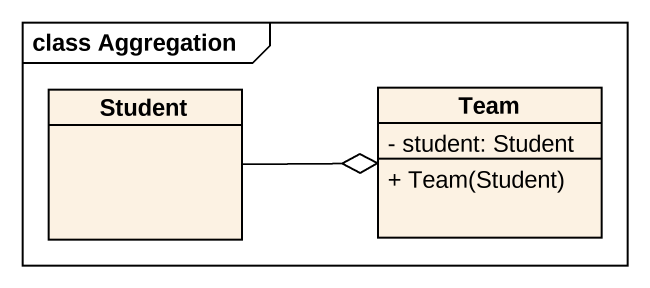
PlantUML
@startuml
mainframe class Aggregation
hide circle
hide empty members
skinparam classAttributeIconSize 0
class Student
class Team {
  - student: Student
  + Team(Student)
}
Student -right-o Team
@enduml
